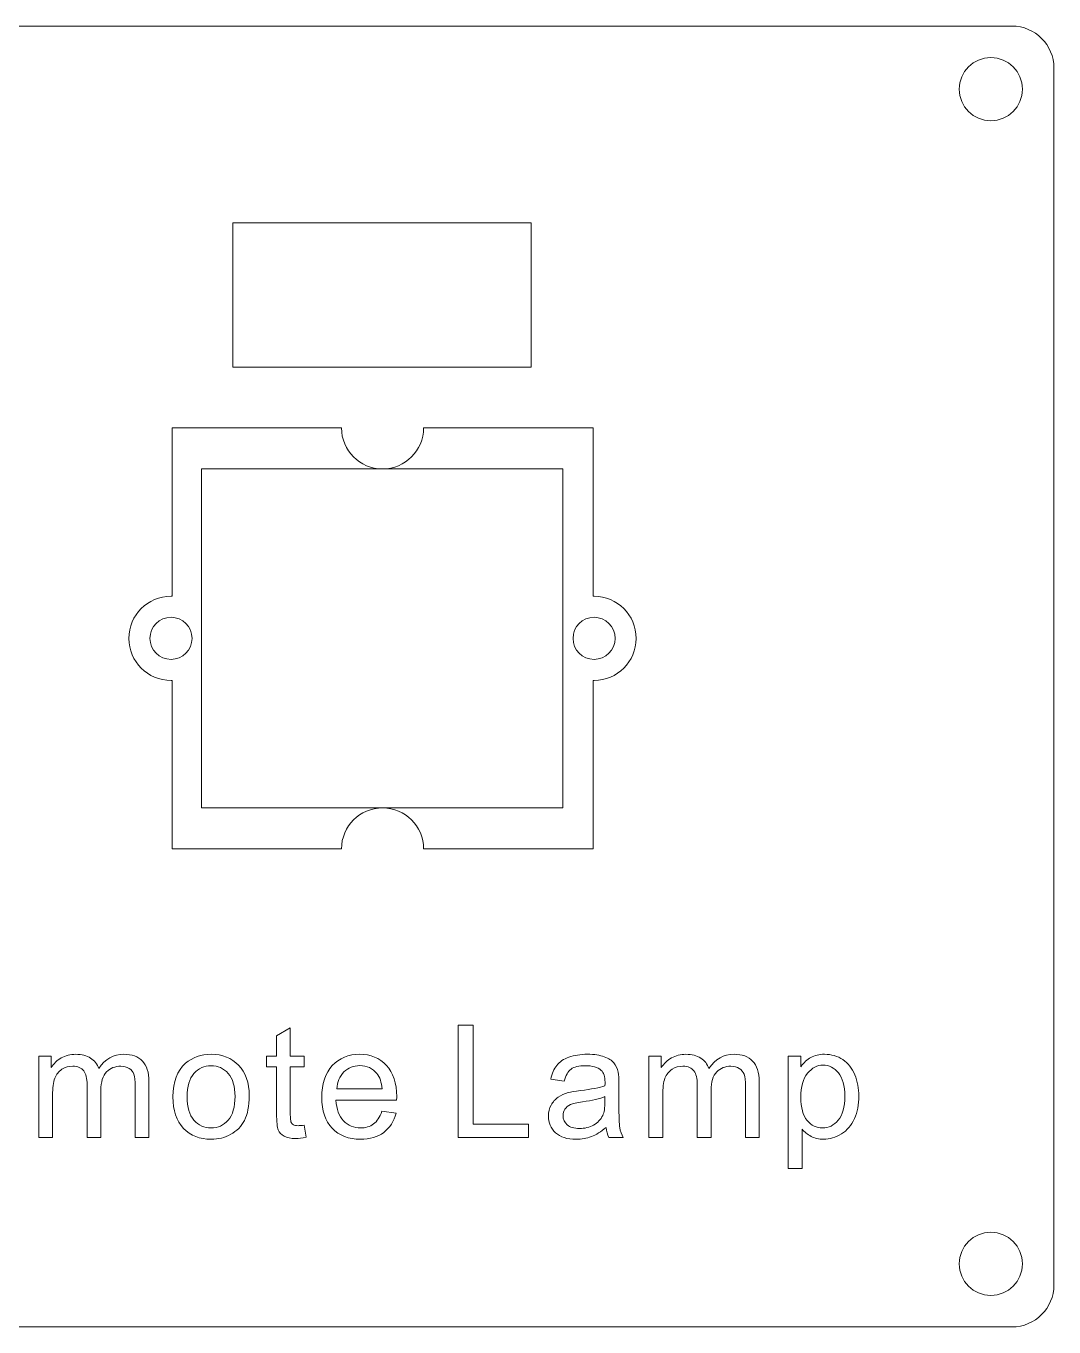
# Model space of a CAD drawing. Header units: millimetres. Extents: x -85 to 118, y -24 to 38.
# Drawn here: x 69.2 to 118, y -23.7 to 38.1 of the extents above; entities that cross this region are included whole.
import ezdxf

# ---------------------------------------------------------------- set-up
doc = ezdxf.new("R2010")
doc.units = ezdxf.units.MM
doc.header["$MEASUREMENT"] = 0
doc.layers.add('layer 1', color=7, linetype='Continuous')

msp = doc.modelspace()

# ---------------------------------------------------------------- linework, layer by layer
at = {"layer": 'layer 1', "color": 250, "lineweight": 9}
for points, knots in [([(19.9898, 38.0842), (19.9898, 38.0842), (115.9898, 38.0842), (115.9898, 38.0842), (115.9898, 38.0842), (117.0908, 38.0842), (117.9898, 37.1852), (117.9898, 36.0842), (117.9898, 36.0842), (117.9898, 36.0842), (117.9898, -21.7158), (117.9898, -21.7158), (117.9898, -21.7158), (117.9898, -22.8178), (117.0908, -23.7158), (115.9898, -23.7158), (115.9898, -23.7158), (115.9898, -23.7158), (19.9898, -23.7158), (19.9898, -23.7158), (19.9898, -23.7158), (18.8878, -23.7158), (17.9898, -22.8178), (17.9898, -21.7158), (17.9898, -21.7158), (17.9898, -21.7158), (17.9898, 36.0842), (17.9898, 36.0842), (17.9898, 36.0842), (17.9898, 37.1852), (18.8878, 38.0842), (19.9898, 38.0842)], [0, 0, 0, 0, 0.125, 0.125, 0.125, 0.125, 0.25, 0.25, 0.25, 0.25, 0.375, 0.375, 0.375, 0.375, 0.5, 0.5, 0.5, 0.5, 0.625, 0.625, 0.625, 0.625, 0.75, 0.75, 0.75, 0.75, 0.875, 0.875, 0.875, 0.875, 1, 1, 1, 1]), ([(114.9898, 36.5842), (114.1608, 36.5842), (113.4898, 35.9122), (113.4898, 35.0842), (113.4898, 35.0842), (113.4898, 34.2552), (114.1608, 33.5842), (114.9898, 33.5842), (114.9898, 33.5842), (115.8178, 33.5842), (116.4898, 34.2552), (116.4898, 35.0842), (116.4898, 35.0842), (116.4898, 35.9122), (115.8178, 36.5842), (114.9898, 36.5842)], [0, 0, 0, 0, 0.25, 0.25, 0.25, 0.25, 0.5, 0.5, 0.5, 0.5, 0.75, 0.75, 0.75, 0.75, 1, 1, 1, 1]), ([(78.9838, 21.8802), (78.9838, 21.8802), (93.1518, 21.8802), (93.1518, 21.8802), (93.1518, 21.8802), (93.1518, 21.8802), (93.1518, 28.7382), (93.1518, 28.7382), (93.1518, 28.7382), (93.1518, 28.7382), (78.9838, 28.7382), (78.9838, 28.7382), (78.9838, 28.7382), (78.9838, 28.7382), (78.9838, 21.8802), (78.9838, 21.8802), (78.9838, 21.8802), (78.9838, 21.8802), (78.9838, 21.8802), (78.9838, 21.8802)], [0, 0, 0, 0, 0.2, 0.2, 0.2, 0.2, 0.4, 0.4, 0.4, 0.4, 0.6, 0.6, 0.6, 0.6, 0.8, 0.8, 0.8, 0.8, 1, 1, 1, 1]), ([(94.6568, 0.9452), (94.6568, 0.9452), (94.6568, 17.0452), (94.6568, 17.0452), (94.6568, 17.0452), (94.6568, 17.0452), (77.4868, 17.0452), (77.4868, 17.0452), (77.4868, 17.0452), (77.4868, 17.0452), (77.4868, 0.9452), (77.4868, 0.9452), (77.4868, 0.9452), (77.4868, 0.9452), (94.6568, 0.9452), (94.6568, 0.9452), (94.6568, 0.9452), (94.6568, 0.9452), (94.6568, 0.9452), (94.6568, 0.9452)], [0, 0, 0, 0, 0.2, 0.2, 0.2, 0.2, 0.4, 0.4, 0.4, 0.4, 0.6, 0.6, 0.6, 0.6, 0.8, 0.8, 0.8, 0.8, 1, 1, 1, 1]), ([(76.0398, 7.9952), (76.5918, 7.9952), (77.0398, 8.4432), (77.0398, 8.9952), (77.0398, 8.9952), (77.0398, 9.5482), (76.5918, 9.9952), (76.0398, 9.9952), (76.0398, 9.9952), (75.4878, 9.9952), (75.0398, 9.5482), (75.0398, 8.9952), (75.0398, 8.9952), (75.0398, 8.4432), (75.4878, 7.9952), (76.0398, 7.9952)], [0, 0, 0, 0, 0.25, 0.25, 0.25, 0.25, 0.5, 0.5, 0.5, 0.5, 0.75, 0.75, 0.75, 0.75, 1, 1, 1, 1]), ([(96.1388, 7.9952), (95.5868, 7.9952), (95.1388, 8.4432), (95.1388, 8.9952), (95.1388, 8.9952), (95.1388, 9.5482), (95.5868, 9.9952), (96.1388, 9.9952), (96.1388, 9.9952), (96.6908, 9.9952), (97.1388, 9.5482), (97.1388, 8.9952), (97.1388, 8.9952), (97.1388, 8.4432), (96.6908, 7.9952), (96.1388, 7.9952)], [0, 0, 0, 0, 0.25, 0.25, 0.25, 0.25, 0.5, 0.5, 0.5, 0.5, 0.75, 0.75, 0.75, 0.75, 1, 1, 1, 1]), ([(114.9898, -19.2158), (114.1608, -19.2158), (113.4898, -19.8878), (113.4898, -20.7158), (113.4898, -20.7158), (113.4898, -21.5448), (114.1608, -22.2158), (114.9898, -22.2158), (114.9898, -22.2158), (115.8178, -22.2158), (116.4898, -21.5448), (116.4898, -20.7158), (116.4898, -20.7158), (116.4898, -19.8878), (115.8178, -19.2158), (114.9898, -19.2158)], [0, 0, 0, 0, 0.25, 0.25, 0.25, 0.25, 0.5, 0.5, 0.5, 0.5, 0.75, 0.75, 0.75, 0.75, 1, 1, 1, 1])]:
    msp.add_open_spline(points, degree=3, knots=knots, dxfattribs=at)
for points in [[(114.9898, 36.5842), (114.9898, 36.5842), (114.9898, 36.5842), (114.9898, 36.5842)], [(114.9898, 36.5842), (114.9898, 36.5842), (114.9898, 36.5842), (114.9898, 36.5842)], [(113.4898, 35.0842), (113.4898, 35.0842), (113.4898, 35.0842), (113.4898, 35.0842)], [(116.4898, 35.0842), (116.4898, 35.0842), (116.4898, 35.0842), (116.4898, 35.0842)], [(114.9898, 33.5842), (114.9898, 33.5842), (114.9898, 33.5842), (114.9898, 33.5842)], [(114.9898, -19.2158), (114.9898, -19.2158), (114.9898, -19.2158), (114.9898, -19.2158)], [(114.9898, -19.2158), (114.9898, -19.2158), (114.9898, -19.2158), (114.9898, -19.2158)], [(116.4898, -20.7158), (116.4898, -20.7158), (116.4898, -20.7158), (116.4898, -20.7158)], [(114.9898, -22.2158), (114.9898, -22.2158), (114.9898, -22.2158), (114.9898, -22.2158)]]:
    msp.add_open_spline(points, degree=3, dxfattribs=at)
at = {"layer": 'layer 1', "color": 22, "lineweight": 9}
msp.add_open_spline([(96.1388, 6.9952), (96.1388, 6.9952), (96.0898, 6.9962), (96.0898, 6.9962), (96.0898, 6.9962), (96.0898, 6.9962), (96.0898, -1.0048), (96.0898, -1.0048), (96.0898, -1.0048), (96.0898, -1.0048), (88.0398, -1.0048), (88.0398, -1.0048), (88.0398, -1.0048), (88.0398, 0.0722), (87.1658, 0.9452), (86.0898, 0.9452), (86.0898, 0.9452), (85.0128, 0.9452), (84.1398, 0.0722), (84.1398, -1.0048), (84.1398, -1.0048), (84.1398, -1.0048), (76.0898, -1.0048), (76.0898, -1.0048), (76.0898, -1.0048), (76.0898, -1.0048), (76.0898, 6.9962), (76.0898, 6.9962), (76.0898, 6.9962), (76.0898, 6.9962), (76.0398, 6.9952), (76.0398, 6.9952), (76.0398, 6.9952), (74.9348, 6.9952), (74.0398, 7.8912), (74.0398, 8.9952), (74.0398, 8.9952), (74.0398, 10.1002), (74.9348, 10.9952), (76.0398, 10.9952), (76.0398, 10.9952), (76.0398, 10.9952), (76.0898, 10.9952), (76.0898, 10.9952), (76.0898, 10.9952), (76.0898, 10.9952), (76.0898, 18.9952), (76.0898, 18.9952), (76.0898, 18.9952), (76.0898, 18.9952), (84.1398, 18.9952), (84.1398, 18.9952), (84.1398, 18.9952), (84.1398, 17.9192), (85.0128, 17.0452), (86.0898, 17.0452), (86.0898, 17.0452), (87.1658, 17.0452), (88.0398, 17.9192), (88.0398, 18.9952), (88.0398, 18.9952), (88.0398, 18.9952), (96.0898, 18.9952), (96.0898, 18.9952), (96.0898, 18.9952), (96.0898, 18.9952), (96.0898, 10.9952), (96.0898, 10.9952), (96.0898, 10.9952), (96.0898, 10.9952), (96.1388, 10.9952), (96.1388, 10.9952), (96.1388, 10.9952), (97.2428, 10.9952), (98.1398, 10.1002), (98.1398, 8.9952), (98.1398, 8.9952), (98.1398, 7.8912), (97.2428, 6.9952), (96.1388, 6.9952)], degree=3, knots=[0, 0, 0, 0, 0.05, 0.05, 0.05, 0.05, 0.1, 0.1, 0.1, 0.1, 0.15, 0.15, 0.15, 0.15, 0.2, 0.2, 0.2, 0.2, 0.25, 0.25, 0.25, 0.25, 0.3, 0.3, 0.3, 0.3, 0.35, 0.35, 0.35, 0.35, 0.4, 0.4, 0.4, 0.4, 0.45, 0.45, 0.45, 0.45, 0.5, 0.5, 0.5, 0.5, 0.55, 0.55, 0.55, 0.55, 0.6, 0.6, 0.6, 0.6, 0.65, 0.65, 0.65, 0.65, 0.7, 0.7, 0.7, 0.7, 0.75, 0.75, 0.75, 0.75, 0.8, 0.8, 0.8, 0.8, 0.85, 0.85, 0.85, 0.85, 0.9, 0.9, 0.9, 0.9, 0.95, 0.95, 0.95, 0.95, 1, 1, 1, 1], dxfattribs=at)
at = {"layer": 'layer 1', "color": 1, "lineweight": 9}
for points, knots in [([(82.3652, -14.1267), (82.3652, -14.1267), (82.4595, -14.7053), (82.4595, -14.7053), (82.4595, -14.7053), (82.2758, -14.7438), (82.1106, -14.7637), (81.9653, -14.7637), (81.9653, -14.7637), (81.7269, -14.7637), (81.5432, -14.7265), (81.4116, -14.6507), (81.4116, -14.6507), (81.2812, -14.5762), (81.1893, -14.4769), (81.1359, -14.354), (81.1359, -14.354), (81.0825, -14.2323), (81.0552, -13.974), (81.0552, -13.5816), (81.0552, -13.5816), (81.0552, -13.5816), (81.0552, -11.3591), (81.0552, -11.3591), (81.0552, -11.3591), (81.0552, -11.3591), (80.5747, -11.3591), (80.5747, -11.3591), (80.5747, -11.3591), (80.5747, -11.3591), (80.5747, -10.85), (80.5747, -10.85), (80.5747, -10.85), (80.5747, -10.85), (81.0552, -10.85), (81.0552, -10.85), (81.0552, -10.85), (81.0552, -10.85), (81.0552, -9.8926), (81.0552, -9.8926), (81.0552, -9.8926), (81.0552, -9.8926), (81.7071, -9.5003), (81.7071, -9.5003), (81.7071, -9.5003), (81.7071, -9.5003), (81.7071, -10.85), (81.7071, -10.85), (81.7071, -10.85), (81.7071, -10.85), (82.3652, -10.85), (82.3652, -10.85), (82.3652, -10.85), (82.3652, -10.85), (82.3652, -11.3591), (82.3652, -11.3591), (82.3652, -11.3591), (82.3652, -11.3591), (81.7071, -11.3591), (81.7071, -11.3591), (81.7071, -11.3591), (81.7071, -11.3591), (81.7071, -13.6176), (81.7071, -13.6176), (81.7071, -13.6176), (81.7071, -13.8051), (81.7183, -13.9243), (81.7406, -13.9777), (81.7406, -13.9777), (81.7642, -14.0311), (81.8014, -14.0733), (81.8536, -14.1056), (81.8536, -14.1056), (81.9057, -14.1367), (81.9802, -14.1528), (82.0771, -14.1528), (82.0771, -14.1528), (82.1504, -14.1528), (82.246, -14.1441), (82.3652, -14.1267)], [0, 0, 0, 0, 0.05, 0.05, 0.05, 0.05, 0.1, 0.1, 0.1, 0.1, 0.15, 0.15, 0.15, 0.15, 0.2, 0.2, 0.2, 0.2, 0.25, 0.25, 0.25, 0.25, 0.3, 0.3, 0.3, 0.3, 0.35, 0.35, 0.35, 0.35, 0.4, 0.4, 0.4, 0.4, 0.45, 0.45, 0.45, 0.45, 0.5, 0.5, 0.5, 0.5, 0.55, 0.55, 0.55, 0.55, 0.6, 0.6, 0.6, 0.6, 0.65, 0.65, 0.65, 0.65, 0.7, 0.7, 0.7, 0.7, 0.75, 0.75, 0.75, 0.75, 0.8, 0.8, 0.8, 0.8, 0.85, 0.85, 0.85, 0.85, 0.9, 0.9, 0.9, 0.9, 0.95, 0.95, 0.95, 0.95, 1, 1, 1, 1]), ([(89.6866, -14.7128), (89.6866, -14.7128), (89.6866, -9.3798), (89.6866, -9.3798), (89.6866, -9.3798), (89.6866, -9.3798), (90.3931, -9.3798), (90.3931, -9.3798), (90.3931, -9.3798), (90.3931, -9.3798), (90.3931, -14.0833), (90.3931, -14.0833), (90.3931, -14.0833), (90.3931, -14.0833), (93.0192, -14.0833), (93.0192, -14.0833), (93.0192, -14.0833), (93.0192, -14.0833), (93.0192, -14.7128), (93.0192, -14.7128), (93.0192, -14.7128), (93.0192, -14.7128), (89.6866, -14.7128), (89.6866, -14.7128)], [0, 0, 0, 0, 0.1666667, 0.1666667, 0.1666667, 0.1666667, 0.3333333, 0.3333333, 0.3333333, 0.3333333, 0.5, 0.5, 0.5, 0.5, 0.6666667, 0.6666667, 0.6666667, 0.6666667, 0.8333333, 0.8333333, 0.8333333, 0.8333333, 1, 1, 1, 1]), ([(69.7587, -14.7128), (69.7587, -14.7128), (69.7587, -10.85), (69.7587, -10.85), (69.7587, -10.85), (69.7587, -10.85), (70.3435, -10.85), (70.3435, -10.85), (70.3435, -10.85), (70.3435, -10.85), (70.3435, -11.3913), (70.3435, -11.3913), (70.3435, -11.3913), (70.4652, -11.2026), (70.6266, -11.0499), (70.8278, -10.9356), (70.8278, -10.9356), (71.0289, -10.8202), (71.2586, -10.7618), (71.5157, -10.7618), (71.5157, -10.7618), (71.8012, -10.7618), (72.0359, -10.8214), (72.2184, -10.9406), (72.2184, -10.9406), (72.4022, -11.0598), (72.5313, -11.225), (72.6058, -11.4385), (72.6058, -11.4385), (72.9125, -10.9878), (73.3099, -10.7618), (73.7991, -10.7618), (73.7991, -10.7618), (74.1828, -10.7618), (74.477, -10.8686), (74.6832, -11.0809), (74.6832, -11.0809), (74.8893, -11.2932), (74.9923, -11.6198), (74.9923, -12.0606), (74.9923, -12.0606), (74.9923, -12.0606), (74.9923, -14.7128), (74.9923, -14.7128), (74.9923, -14.7128), (74.9923, -14.7128), (74.3417, -14.7128), (74.3417, -14.7128), (74.3417, -14.7128), (74.3417, -14.7128), (74.3417, -12.2791), (74.3417, -12.2791), (74.3417, -12.2791), (74.3417, -12.0171), (74.3206, -11.8284), (74.2784, -11.7129), (74.2784, -11.7129), (74.2349, -11.5987), (74.1579, -11.5056), (74.0474, -11.4348), (74.0474, -11.4348), (73.9357, -11.3653), (73.8041, -11.3293), (73.6538, -11.3293), (73.6538, -11.3293), (73.3819, -11.3293), (73.1571, -11.4199), (72.9771, -11.6012), (72.9771, -11.6012), (72.7983, -11.7812), (72.7077, -12.0705), (72.7077, -12.4679), (72.7077, -12.4679), (72.7077, -12.4679), (72.7077, -14.7128), (72.7077, -14.7128), (72.7077, -14.7128), (72.7077, -14.7128), (72.0533, -14.7128), (72.0533, -14.7128), (72.0533, -14.7128), (72.0533, -14.7128), (72.0533, -12.2034), (72.0533, -12.2034), (72.0533, -12.2034), (72.0533, -11.9116), (71.9999, -11.6931), (71.8931, -11.5478), (71.8931, -11.5478), (71.7863, -11.4025), (71.6125, -11.3293), (71.3691, -11.3293), (71.3691, -11.3293), (71.1854, -11.3293), (71.0153, -11.3777), (70.8588, -11.4758), (70.8588, -11.4758), (70.7024, -11.5726), (70.5881, -11.7142), (70.5186, -11.9004), (70.5186, -11.9004), (70.4478, -12.0879), (70.4131, -12.3574), (70.4131, -12.7087), (70.4131, -12.7087), (70.4131, -12.7087), (70.4131, -14.7128), (70.4131, -14.7128), (70.4131, -14.7128), (70.4131, -14.7128), (69.7587, -14.7128), (69.7587, -14.7128)], [0, 0, 0, 0, 0.0357143, 0.0357143, 0.0357143, 0.0357143, 0.0714286, 0.0714286, 0.0714286, 0.0714286, 0.1071429, 0.1071429, 0.1071429, 0.1071429, 0.1428571, 0.1428571, 0.1428571, 0.1428571, 0.1785714, 0.1785714, 0.1785714, 0.1785714, 0.2142857, 0.2142857, 0.2142857, 0.2142857, 0.25, 0.25, 0.25, 0.25, 0.2857143, 0.2857143, 0.2857143, 0.2857143, 0.3214286, 0.3214286, 0.3214286, 0.3214286, 0.3571429, 0.3571429, 0.3571429, 0.3571429, 0.3928571, 0.3928571, 0.3928571, 0.3928571, 0.4285714, 0.4285714, 0.4285714, 0.4285714, 0.4642857, 0.4642857, 0.4642857, 0.4642857, 0.5, 0.5, 0.5, 0.5, 0.5357143, 0.5357143, 0.5357143, 0.5357143, 0.5714286, 0.5714286, 0.5714286, 0.5714286, 0.6071429, 0.6071429, 0.6071429, 0.6071429, 0.6428571, 0.6428571, 0.6428571, 0.6428571, 0.6785714, 0.6785714, 0.6785714, 0.6785714, 0.7142857, 0.7142857, 0.7142857, 0.7142857, 0.75, 0.75, 0.75, 0.75, 0.7857143, 0.7857143, 0.7857143, 0.7857143, 0.8214286, 0.8214286, 0.8214286, 0.8214286, 0.8571429, 0.8571429, 0.8571429, 0.8571429, 0.8928571, 0.8928571, 0.8928571, 0.8928571, 0.9285714, 0.9285714, 0.9285714, 0.9285714, 0.9642857, 0.9642857, 0.9642857, 0.9642857, 1, 1, 1, 1]), ([(76.134, -12.7808), (76.134, -12.0656), (76.3327, -11.5354), (76.7312, -11.1914), (76.7312, -11.1914), (77.0628, -10.9058), (77.4675, -10.7618), (77.9456, -10.7618), (77.9456, -10.7618), (78.477, -10.7618), (78.9116, -10.9356), (79.2481, -11.2846), (79.2481, -11.2846), (79.5858, -11.6322), (79.7535, -12.1127), (79.7535, -12.7261), (79.7535, -12.7261), (79.7535, -13.224), (79.679, -13.6152), (79.53, -13.8995), (79.53, -13.8995), (79.381, -14.1851), (79.1637, -14.4061), (78.8793, -14.5638), (78.8793, -14.5638), (78.5937, -14.7215), (78.2833, -14.7997), (77.9456, -14.7997), (77.9456, -14.7997), (77.4055, -14.7997), (76.9684, -14.6271), (76.6344, -14.2795), (76.6344, -14.2795), (76.3004, -13.933), (76.134, -13.4339), (76.134, -12.7808)], [0, 0, 0, 0, 0.1111111, 0.1111111, 0.1111111, 0.1111111, 0.2222222, 0.2222222, 0.2222222, 0.2222222, 0.3333333, 0.3333333, 0.3333333, 0.3333333, 0.4444444, 0.4444444, 0.4444444, 0.4444444, 0.5555556, 0.5555556, 0.5555556, 0.5555556, 0.6666667, 0.6666667, 0.6666667, 0.6666667, 0.7777778, 0.7777778, 0.7777778, 0.7777778, 0.8888889, 0.8888889, 0.8888889, 0.8888889, 1, 1, 1, 1]), ([(86.0634, -13.4686), (86.0634, -13.4686), (86.7401, -13.5518), (86.7401, -13.5518), (86.7401, -13.5518), (86.6333, -13.9479), (86.4359, -14.2546), (86.1478, -14.4732), (86.1478, -14.4732), (85.8585, -14.6904), (85.4898, -14.7997), (85.0415, -14.7997), (85.0415, -14.7997), (84.4766, -14.7997), (84.0283, -14.6259), (83.698, -14.2782), (83.698, -14.2782), (83.3665, -13.9305), (83.2014, -13.4426), (83.2014, -12.8143), (83.2014, -12.8143), (83.2014, -12.1637), (83.369, -11.6595), (83.703, -11.3007), (83.703, -11.3007), (84.0383, -10.9419), (84.4716, -10.7618), (85.0055, -10.7618), (85.0055, -10.7618), (85.522, -10.7618), (85.9442, -10.9381), (86.2708, -11.2895), (86.2708, -11.2895), (86.5986, -11.6409), (86.7625, -12.1363), (86.7625, -12.7733), (86.7625, -12.7733), (86.7625, -12.813), (86.7612, -12.8714), (86.7587, -12.9484), (86.7587, -12.9484), (86.7587, -12.9484), (83.8781, -12.9484), (83.8781, -12.9484), (83.8781, -12.9484), (83.9017, -13.373), (84.0221, -13.6984), (84.2382, -13.9231), (84.2382, -13.9231), (84.4542, -14.1491), (84.7224, -14.2621), (85.0452, -14.2621), (85.0452, -14.2621), (85.2849, -14.2621), (85.4898, -14.1987), (85.6599, -14.0721), (85.6599, -14.0721), (85.83, -13.9467), (85.9641, -13.7455), (86.0634, -13.4686)], [0, 0, 0, 0, 0.0666667, 0.0666667, 0.0666667, 0.0666667, 0.1333333, 0.1333333, 0.1333333, 0.1333333, 0.2, 0.2, 0.2, 0.2, 0.2666667, 0.2666667, 0.2666667, 0.2666667, 0.3333333, 0.3333333, 0.3333333, 0.3333333, 0.4, 0.4, 0.4, 0.4, 0.4666667, 0.4666667, 0.4666667, 0.4666667, 0.5333333, 0.5333333, 0.5333333, 0.5333333, 0.6, 0.6, 0.6, 0.6, 0.6666667, 0.6666667, 0.6666667, 0.6666667, 0.7333333, 0.7333333, 0.7333333, 0.7333333, 0.8, 0.8, 0.8, 0.8, 0.8666667, 0.8666667, 0.8666667, 0.8666667, 0.9333333, 0.9333333, 0.9333333, 0.9333333, 1, 1, 1, 1]), ([(96.7112, -14.236), (96.4678, -14.4421), (96.2344, -14.5874), (96.0109, -14.6731), (96.0109, -14.6731), (95.7861, -14.7575), (95.5453, -14.7997), (95.2882, -14.7997), (95.2882, -14.7997), (94.8636, -14.7997), (94.5383, -14.6967), (94.3098, -14.4893), (94.3098, -14.4893), (94.0826, -14.2819), (93.9683, -14.0162), (93.9683, -13.6946), (93.9683, -13.6946), (93.9683, -13.5047), (94.0106, -13.3321), (94.0975, -13.1756), (94.0975, -13.1756), (94.1832, -13.0192), (94.2961, -12.8938), (94.4352, -12.7994), (94.4352, -12.7994), (94.5755, -12.705), (94.732, -12.633), (94.907, -12.5846), (94.907, -12.5846), (95.0349, -12.5511), (95.2286, -12.5175), (95.4881, -12.4865), (95.4881, -12.4865), (96.0171, -12.4232), (96.407, -12.3487), (96.6566, -12.2605), (96.6566, -12.2605), (96.659, -12.1711), (96.6603, -12.114), (96.6603, -12.0904), (96.6603, -12.0904), (96.6603, -11.8234), (96.5982, -11.6347), (96.474, -11.5267), (96.474, -11.5267), (96.3076, -11.3777), (96.0581, -11.3044), (95.729, -11.3044), (95.729, -11.3044), (95.4211, -11.3044), (95.1939, -11.3578), (95.0461, -11.4658), (95.0461, -11.4658), (94.8996, -11.5739), (94.7916, -11.7651), (94.7208, -12.0395), (94.7208, -12.0395), (94.7208, -12.0395), (94.0813, -11.9513), (94.0813, -11.9513), (94.0813, -11.9513), (94.1397, -11.6782), (94.2353, -11.4559), (94.3682, -11.2883), (94.3682, -11.2883), (94.501, -11.1194), (94.6947, -10.989), (94.9468, -10.8984), (94.9468, -10.8984), (95.1988, -10.8078), (95.4906, -10.7618), (95.8234, -10.7618), (95.8234, -10.7618), (96.1537, -10.7618), (96.4206, -10.8015), (96.6268, -10.8785), (96.6268, -10.8785), (96.8329, -10.9568), (96.9844, -11.0536), (97.0824, -11.1716), (97.0824, -11.1716), (97.1793, -11.2895), (97.2463, -11.4373), (97.2861, -11.6173), (97.2861, -11.6173), (97.3072, -11.7291), (97.3184, -11.9302), (97.3184, -12.2208), (97.3184, -12.2208), (97.3184, -12.2208), (97.3184, -13.0937), (97.3184, -13.0937), (97.3184, -13.0937), (97.3184, -13.7033), (97.332, -14.0882), (97.3606, -14.2484), (97.3606, -14.2484), (97.3879, -14.4098), (97.4438, -14.565), (97.5257, -14.7128), (97.5257, -14.7128), (97.5257, -14.7128), (96.8416, -14.7128), (96.8416, -14.7128), (96.8416, -14.7128), (96.7745, -14.5775), (96.7298, -14.4185), (96.7112, -14.236)], [0, 0, 0, 0, 0.037037, 0.037037, 0.037037, 0.037037, 0.0740741, 0.0740741, 0.0740741, 0.0740741, 0.1111111, 0.1111111, 0.1111111, 0.1111111, 0.1481481, 0.1481481, 0.1481481, 0.1481481, 0.1851852, 0.1851852, 0.1851852, 0.1851852, 0.2222222, 0.2222222, 0.2222222, 0.2222222, 0.2592593, 0.2592593, 0.2592593, 0.2592593, 0.2962963, 0.2962963, 0.2962963, 0.2962963, 0.3333333, 0.3333333, 0.3333333, 0.3333333, 0.3703704, 0.3703704, 0.3703704, 0.3703704, 0.4074074, 0.4074074, 0.4074074, 0.4074074, 0.4444444, 0.4444444, 0.4444444, 0.4444444, 0.4814815, 0.4814815, 0.4814815, 0.4814815, 0.5185185, 0.5185185, 0.5185185, 0.5185185, 0.5555556, 0.5555556, 0.5555556, 0.5555556, 0.5925926, 0.5925926, 0.5925926, 0.5925926, 0.6296296, 0.6296296, 0.6296296, 0.6296296, 0.6666667, 0.6666667, 0.6666667, 0.6666667, 0.7037037, 0.7037037, 0.7037037, 0.7037037, 0.7407407, 0.7407407, 0.7407407, 0.7407407, 0.7777778, 0.7777778, 0.7777778, 0.7777778, 0.8148148, 0.8148148, 0.8148148, 0.8148148, 0.8518519, 0.8518519, 0.8518519, 0.8518519, 0.8888889, 0.8888889, 0.8888889, 0.8888889, 0.9259259, 0.9259259, 0.9259259, 0.9259259, 0.962963, 0.962963, 0.962963, 0.962963, 1, 1, 1, 1]), ([(98.748, -14.7128), (98.748, -14.7128), (98.748, -10.85), (98.748, -10.85), (98.748, -10.85), (98.748, -10.85), (99.3328, -10.85), (99.3328, -10.85), (99.3328, -10.85), (99.3328, -10.85), (99.3328, -11.3913), (99.3328, -11.3913), (99.3328, -11.3913), (99.4545, -11.2026), (99.6159, -11.0499), (99.8171, -10.9356), (99.8171, -10.9356), (100.0182, -10.8202), (100.2479, -10.7618), (100.505, -10.7618), (100.505, -10.7618), (100.7905, -10.7618), (101.0252, -10.8214), (101.2077, -10.9406), (101.2077, -10.9406), (101.3915, -11.0598), (101.5206, -11.225), (101.5951, -11.4385), (101.5951, -11.4385), (101.9018, -10.9878), (102.2992, -10.7618), (102.7884, -10.7618), (102.7884, -10.7618), (103.1721, -10.7618), (103.4663, -10.8686), (103.6725, -11.0809), (103.6725, -11.0809), (103.8786, -11.2932), (103.9816, -11.6198), (103.9816, -12.0606), (103.9816, -12.0606), (103.9816, -12.0606), (103.9816, -14.7128), (103.9816, -14.7128), (103.9816, -14.7128), (103.9816, -14.7128), (103.331, -14.7128), (103.331, -14.7128), (103.331, -14.7128), (103.331, -14.7128), (103.331, -12.2791), (103.331, -12.2791), (103.331, -12.2791), (103.331, -12.0171), (103.3099, -11.8284), (103.2677, -11.7129), (103.2677, -11.7129), (103.2242, -11.5987), (103.1472, -11.5056), (103.0367, -11.4348), (103.0367, -11.4348), (102.925, -11.3653), (102.7934, -11.3293), (102.6431, -11.3293), (102.6431, -11.3293), (102.3712, -11.3293), (102.1464, -11.4199), (101.9664, -11.6012), (101.9664, -11.6012), (101.7876, -11.7812), (101.697, -12.0705), (101.697, -12.4679), (101.697, -12.4679), (101.697, -12.4679), (101.697, -14.7128), (101.697, -14.7128), (101.697, -14.7128), (101.697, -14.7128), (101.0426, -14.7128), (101.0426, -14.7128), (101.0426, -14.7128), (101.0426, -14.7128), (101.0426, -12.2034), (101.0426, -12.2034), (101.0426, -12.2034), (101.0426, -11.9116), (100.9892, -11.6931), (100.8824, -11.5478), (100.8824, -11.5478), (100.7756, -11.4025), (100.6018, -11.3293), (100.3584, -11.3293), (100.3584, -11.3293), (100.1747, -11.3293), (100.0046, -11.3777), (99.8481, -11.4758), (99.8481, -11.4758), (99.6917, -11.5726), (99.5774, -11.7142), (99.5079, -11.9004), (99.5079, -11.9004), (99.4371, -12.0879), (99.4024, -12.3574), (99.4024, -12.7087), (99.4024, -12.7087), (99.4024, -12.7087), (99.4024, -14.7128), (99.4024, -14.7128), (99.4024, -14.7128), (99.4024, -14.7128), (98.748, -14.7128), (98.748, -14.7128)], [0, 0, 0, 0, 0.0357143, 0.0357143, 0.0357143, 0.0357143, 0.0714286, 0.0714286, 0.0714286, 0.0714286, 0.1071429, 0.1071429, 0.1071429, 0.1071429, 0.1428571, 0.1428571, 0.1428571, 0.1428571, 0.1785714, 0.1785714, 0.1785714, 0.1785714, 0.2142857, 0.2142857, 0.2142857, 0.2142857, 0.25, 0.25, 0.25, 0.25, 0.2857143, 0.2857143, 0.2857143, 0.2857143, 0.3214286, 0.3214286, 0.3214286, 0.3214286, 0.3571429, 0.3571429, 0.3571429, 0.3571429, 0.3928571, 0.3928571, 0.3928571, 0.3928571, 0.4285714, 0.4285714, 0.4285714, 0.4285714, 0.4642857, 0.4642857, 0.4642857, 0.4642857, 0.5, 0.5, 0.5, 0.5, 0.5357143, 0.5357143, 0.5357143, 0.5357143, 0.5714286, 0.5714286, 0.5714286, 0.5714286, 0.6071429, 0.6071429, 0.6071429, 0.6071429, 0.6428571, 0.6428571, 0.6428571, 0.6428571, 0.6785714, 0.6785714, 0.6785714, 0.6785714, 0.7142857, 0.7142857, 0.7142857, 0.7142857, 0.75, 0.75, 0.75, 0.75, 0.7857143, 0.7857143, 0.7857143, 0.7857143, 0.8214286, 0.8214286, 0.8214286, 0.8214286, 0.8571429, 0.8571429, 0.8571429, 0.8571429, 0.8928571, 0.8928571, 0.8928571, 0.8928571, 0.9285714, 0.9285714, 0.9285714, 0.9285714, 0.9642857, 0.9642857, 0.9642857, 0.9642857, 1, 1, 1, 1]), ([(105.3679, -16.1929), (105.3679, -16.1929), (105.3679, -10.85), (105.3679, -10.85), (105.3679, -10.85), (105.3679, -10.85), (105.9639, -10.85), (105.9639, -10.85), (105.9639, -10.85), (105.9639, -10.85), (105.9639, -11.3516), (105.9639, -11.3516), (105.9639, -11.3516), (106.1042, -11.1554), (106.2631, -11.0077), (106.4407, -10.9096), (106.4407, -10.9096), (106.617, -10.8115), (106.8318, -10.7618), (107.0839, -10.7618), (107.0839, -10.7618), (107.4142, -10.7618), (107.7047, -10.8475), (107.9568, -11.0164), (107.9568, -11.0164), (108.2101, -11.1865), (108.4001, -11.4261), (108.5279, -11.7353), (108.5279, -11.7353), (108.6571, -12.0445), (108.7216, -12.3834), (108.7216, -12.7522), (108.7216, -12.7522), (108.7216, -13.1471), (108.6509, -13.5034), (108.5081, -13.82), (108.5081, -13.82), (108.3665, -14.1367), (108.1604, -14.3788), (107.8897, -14.5477), (107.8897, -14.5477), (107.619, -14.7153), (107.3347, -14.7997), (107.0367, -14.7997), (107.0367, -14.7997), (106.8182, -14.7997), (106.6232, -14.7538), (106.4494, -14.6619), (106.4494, -14.6619), (106.2756, -14.57), (106.134, -14.4533), (106.0223, -14.313), (106.0223, -14.313), (106.0223, -14.313), (106.0223, -16.1929), (106.0223, -16.1929), (106.0223, -16.1929), (106.0223, -16.1929), (105.3679, -16.1929), (105.3679, -16.1929)], [0, 0, 0, 0, 0.0666667, 0.0666667, 0.0666667, 0.0666667, 0.1333333, 0.1333333, 0.1333333, 0.1333333, 0.2, 0.2, 0.2, 0.2, 0.2666667, 0.2666667, 0.2666667, 0.2666667, 0.3333333, 0.3333333, 0.3333333, 0.3333333, 0.4, 0.4, 0.4, 0.4, 0.4666667, 0.4666667, 0.4666667, 0.4666667, 0.5333333, 0.5333333, 0.5333333, 0.5333333, 0.6, 0.6, 0.6, 0.6, 0.6666667, 0.6666667, 0.6666667, 0.6666667, 0.7333333, 0.7333333, 0.7333333, 0.7333333, 0.8, 0.8, 0.8, 0.8, 0.8666667, 0.8666667, 0.8666667, 0.8666667, 0.9333333, 0.9333333, 0.9333333, 0.9333333, 1, 1, 1, 1]), ([(76.807, -12.7808), (76.807, -13.2762), (76.915, -13.6462), (77.1311, -13.8921), (77.1311, -13.8921), (77.3471, -14.1391), (77.619, -14.2621), (77.9456, -14.2621), (77.9456, -14.2621), (78.2709, -14.2621), (78.5416, -14.1379), (78.7576, -13.8908), (78.7576, -13.8908), (78.9724, -13.6437), (79.0805, -13.2663), (79.0805, -12.7597), (79.0805, -12.7597), (79.0805, -12.2816), (78.9724, -11.919), (78.7552, -11.6732), (78.7552, -11.6732), (78.5379, -11.4273), (78.2684, -11.3044), (77.9456, -11.3044), (77.9456, -11.3044), (77.619, -11.3044), (77.3471, -11.4273), (77.1311, -11.672), (77.1311, -11.672), (76.915, -11.9166), (76.807, -12.2866), (76.807, -12.7808)], [0, 0, 0, 0, 0.125, 0.125, 0.125, 0.125, 0.25, 0.25, 0.25, 0.25, 0.375, 0.375, 0.375, 0.375, 0.5, 0.5, 0.5, 0.5, 0.625, 0.625, 0.625, 0.625, 0.75, 0.75, 0.75, 0.75, 0.875, 0.875, 0.875, 0.875, 1, 1, 1, 1]), ([(83.9141, -12.4095), (83.9141, -12.4095), (86.0709, -12.4095), (86.0709, -12.4095), (86.0709, -12.4095), (86.0423, -12.0854), (85.9591, -11.8408), (85.8238, -11.6794), (85.8238, -11.6794), (85.6152, -11.4273), (85.3445, -11.3007), (85.013, -11.3007), (85.013, -11.3007), (84.7125, -11.3007), (84.4592, -11.4013), (84.2543, -11.6024), (84.2543, -11.6024), (84.0494, -11.8036), (83.9364, -12.073), (83.9141, -12.4095)], [0, 0, 0, 0, 0.2, 0.2, 0.2, 0.2, 0.4, 0.4, 0.4, 0.4, 0.6, 0.6, 0.6, 0.6, 0.8, 0.8, 0.8, 0.8, 1, 1, 1, 1]), ([(105.9602, -12.8031), (105.9602, -13.2998), (106.0608, -13.6673), (106.2619, -13.9057), (106.2619, -13.9057), (106.4631, -14.1429), (106.7077, -14.2621), (106.9932, -14.2621), (106.9932, -14.2621), (107.2838, -14.2621), (107.5334, -14.1391), (107.7407, -13.8921), (107.7407, -13.8921), (107.9481, -13.6462), (108.0524, -13.265), (108.0524, -12.7485), (108.0524, -12.7485), (108.0524, -12.2555), (107.9506, -11.888), (107.7482, -11.6422), (107.7482, -11.6422), (107.5458, -11.3975), (107.3037, -11.2746), (107.023, -11.2746), (107.023, -11.2746), (106.7437, -11.2746), (106.4966, -11.405), (106.2818, -11.6657), (106.2818, -11.6657), (106.067, -11.9265), (105.9602, -12.3064), (105.9602, -12.8031)], [0, 0, 0, 0, 0.125, 0.125, 0.125, 0.125, 0.25, 0.25, 0.25, 0.25, 0.375, 0.375, 0.375, 0.375, 0.5, 0.5, 0.5, 0.5, 0.625, 0.625, 0.625, 0.625, 0.75, 0.75, 0.75, 0.75, 0.875, 0.875, 0.875, 0.875, 1, 1, 1, 1]), ([(96.6566, -12.7733), (96.4182, -12.8714), (96.0618, -12.9534), (95.5875, -13.0216), (95.5875, -13.0216), (95.318, -13.0601), (95.1268, -13.1036), (95.0163, -13.152), (95.0163, -13.152), (94.9046, -13.2004), (94.8176, -13.2712), (94.758, -13.3656), (94.758, -13.3656), (94.6972, -13.4587), (94.6662, -13.5618), (94.6662, -13.676), (94.6662, -13.676), (94.6662, -13.8511), (94.7332, -13.9964), (94.8648, -14.1131), (94.8648, -14.1131), (94.9964, -14.2285), (95.1901, -14.2869), (95.4447, -14.2869), (95.4447, -14.2869), (95.6967, -14.2869), (95.9215, -14.2323), (96.1177, -14.1218), (96.1177, -14.1218), (96.3139, -14.0113), (96.4591, -13.8598), (96.551, -13.6686), (96.551, -13.6686), (96.6218, -13.5208), (96.6566, -13.3023), (96.6566, -13.0142), (96.6566, -13.0142), (96.6566, -13.0142), (96.6566, -12.7733), (96.6566, -12.7733)], [0, 0, 0, 0, 0.1, 0.1, 0.1, 0.1, 0.2, 0.2, 0.2, 0.2, 0.3, 0.3, 0.3, 0.3, 0.4, 0.4, 0.4, 0.4, 0.5, 0.5, 0.5, 0.5, 0.6, 0.6, 0.6, 0.6, 0.7, 0.7, 0.7, 0.7, 0.8, 0.8, 0.8, 0.8, 0.9, 0.9, 0.9, 0.9, 1, 1, 1, 1])]:
    msp.add_open_spline(points, degree=3, knots=knots, dxfattribs=at)

doc.saveas('drawing.dxf')
